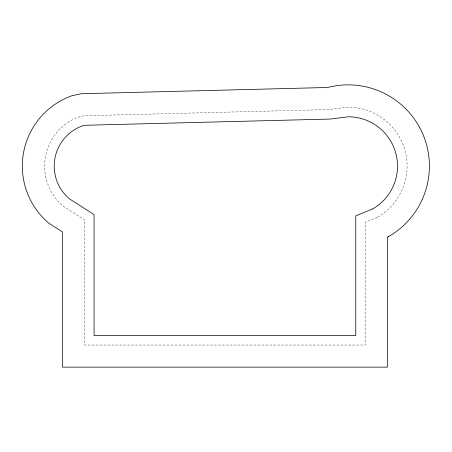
<?xml version="1.0" encoding="UTF-8"?>
<svg xmlns="http://www.w3.org/2000/svg" width="452" height="452" viewBox="0 0 452 452"><rect width="100%" height="100%" fill="white"/><g stroke="black" fill="none" stroke-linecap="round" stroke-linejoin="round"><path stroke-width="0.34" stroke-dasharray="2.26 1.69" d="M377.25 217.372L365.295 222.22L365.295 345.029L84.552 345.029L84.552 219.825L63.28 206.219A52.443 52.443 0 0 1 79.219 116.791L83.835 115.774L329.378 109.548L348.611 107.164A58.946 58.946 0 0 1 377.25 217.372"/><path stroke-width="0.68" d="M372.51 209.022L355.769 215.807L355.769 335.503L94.072 335.503L94.072 214.615L69.467 198.874A42.838 42.838 0 0 1 82.484 125.82L84.987 125.272L330.09 119.057L348.543 116.769A49.341 49.341 0 0 1 372.51 209.022M388.251 236.763L387.398 237.108L387.398 367.126L62.449 367.126L62.449 231.927L48.918 223.271A74.738 74.738 0 0 1 71.631 95.83L81.162 93.733L327.734 87.479A81.236 81.236 0 0 1 388.251 236.763"/></g></svg>
